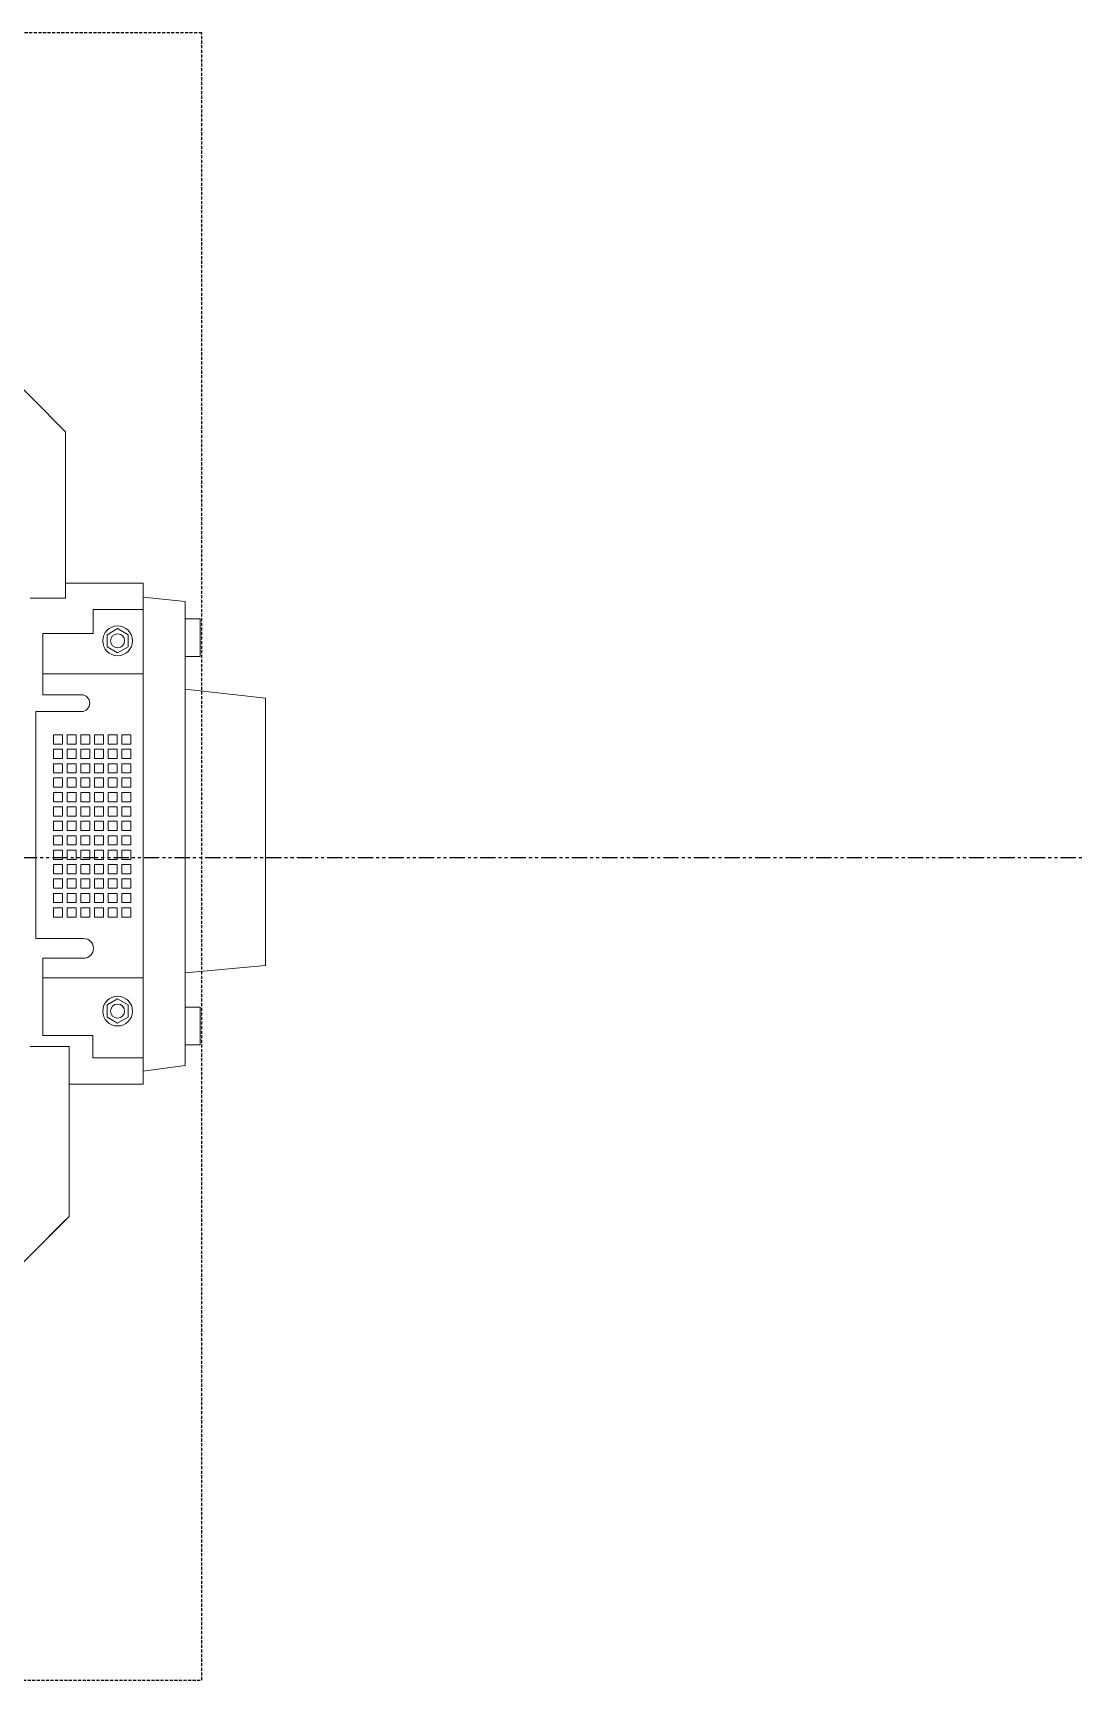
# Model space of a CAD drawing. Header units: inches. Extents: x 0 to 235202, y 0 to 361577.
# Drawn here: x 138344 to 139195, y 308002 to 309350 of the extents above; entities that cross this region are included whole.
import ezdxf

# ---------------------------------------------------------------- set-up
doc = ezdxf.new("R2010")
doc.units = ezdxf.units.IN
doc.header["$MEASUREMENT"] = 0
doc.linetypes.add('HIDDEN', pattern=[0.375, 0.25, -0.125])
doc.linetypes.add('PHANTOM2', pattern=[1.25, 0.625, -0.125, 0.125, -0.125, 0.125, -0.125])
doc.layers.add('DIM', color=251, linetype='Continuous', lineweight=0)

msp = doc.modelspace()

# ---------------------------------------------------------------- linework, layer by layer
at = {"color": 8, "linetype": 'PHANTOM2', "ltscale": 20}
msp.add_line((151422.4, 308674.6), (124969, 308674.6), dxfattribs=at)
at = {"layer": 'DIM', "color": 8, "linetype": 'HIDDEN', "lineweight": 25, "ltscale": 10}
for p, q in [((138482.2, 309349.5), (135482.2, 309349.5)), ((138482.2, 308002), (138482.2, 309349.5)), ((135482.2, 308002), (138482.2, 308002))]:
    msp.add_line(p, q, dxfattribs=at)
at = {"layer": 'DIM', "color": 8, "linetype": 'Continuous'}
for p, q in [((138370.7, 309023.2), (138279.6, 309114.4)), ((138370.7, 309023.2), (138370.7, 308887.2)), ((138434.1, 308899.4), (138370.7, 308899.4)), ((138434.1, 308876.3), (138434.1, 308899.4)), ((138370.7, 308887.2), (138341.6, 308887.2)), ((138393.4, 308858.1), (138393.4, 308877.8)), ((138393.4, 308877.8), (138434.1, 308877.8)), ((138468.6, 308884.4), (138434.1, 308887.9)), ((138434.1, 308877.8), (138434.1, 308876.3)), ((138434.1, 308876.3), (138434.1, 308511)), ((138468.6, 308812.8), (138468.6, 308884.4)), ((138404.7, 308857.2), (138413.3, 308862.2)), ((138413.3, 308862.2), (138421.9, 308857.2)), ((138468.6, 308870.2), (138480.9, 308870.2)), ((138468.6, 308839.4), (138468.6, 308870.2)), ((138480.9, 308870.2), (138480.9, 308839.4)), ((138352, 308808.1), (138352, 308858.1)), ((138352, 308858.1), (138393.4, 308858.1)), ((138404.7, 308847.3), (138404.7, 308857.2)), ((138421.9, 308857.2), (138421.9, 308847.3)), ((138413.3, 308842.3), (138404.7, 308847.3)), ((138421.9, 308847.3), (138413.3, 308842.3)), ((138480.9, 308839.4), (138468.6, 308839.4)), ((138352, 308825.2), (138434.1, 308825.2)), ((138383.6, 308808.1), (138352, 308808.1)), ((138468.6, 308812.8), (138468.6, 308578.1)), ((138534.2, 308805.3), (138468.6, 308812.8)), ((138346.4, 308608.7), (138346.4, 308794.3)), ((138346.4, 308794.3), (138383.6, 308794.3)), ((138534.2, 308586.5), (138534.2, 308805.3)), ((138360.9, 308767.7), (138360.9, 308775.3)), ((138360.9, 308775.3), (138368.3, 308775.3)), ((138368.3, 308767.7), (138360.9, 308767.7)), ((138368.3, 308775.3), (138368.3, 308767.7)), ((138372.1, 308767.7), (138372.1, 308775.3)), ((138372.1, 308775.3), (138379.4, 308775.3)), ((138379.4, 308767.7), (138372.1, 308767.7)), ((138379.4, 308775.3), (138379.4, 308767.7)), ((138383.2, 308767.7), (138383.2, 308775.3)), ((138383.2, 308775.3), (138390.6, 308775.3)), ((138390.6, 308767.7), (138383.2, 308767.7)), ((138390.6, 308775.3), (138390.6, 308767.7)), ((138394.4, 308767.7), (138394.4, 308775.3)), ((138394.4, 308775.3), (138401.7, 308775.3)), ((138401.7, 308767.7), (138394.4, 308767.7)), ((138401.7, 308775.3), (138401.7, 308767.7)), ((138405.5, 308767.7), (138405.5, 308775.3)), ((138405.5, 308775.3), (138412.9, 308775.3)), ((138412.9, 308767.7), (138405.5, 308767.7)), ((138412.9, 308775.3), (138412.9, 308767.7)), ((138416.7, 308767.7), (138416.7, 308775.3)), ((138416.7, 308775.3), (138424, 308775.3)), ((138424, 308767.7), (138416.7, 308767.7)), ((138424, 308775.3), (138424, 308767.7)), ((138360.9, 308755.9), (138360.9, 308763.5)), ((138360.9, 308763.5), (138368.3, 308763.5)), ((138368.3, 308755.9), (138360.9, 308755.9)), ((138368.3, 308763.5), (138368.3, 308755.9)), ((138372.1, 308755.9), (138372.1, 308763.5)), ((138372.1, 308763.5), (138379.4, 308763.5)), ((138379.4, 308755.9), (138372.1, 308755.9)), ((138379.4, 308763.5), (138379.4, 308755.9)), ((138383.2, 308755.9), (138383.2, 308763.5)), ((138383.2, 308763.5), (138390.6, 308763.5)), ((138390.6, 308755.9), (138383.2, 308755.9)), ((138390.6, 308763.5), (138390.6, 308755.9)), ((138394.4, 308755.9), (138394.4, 308763.5)), ((138394.4, 308763.5), (138401.7, 308763.5)), ((138401.7, 308755.9), (138394.4, 308755.9)), ((138401.7, 308763.5), (138401.7, 308755.9)), ((138405.5, 308755.9), (138405.5, 308763.5)), ((138405.5, 308763.5), (138412.9, 308763.5)), ((138412.9, 308755.9), (138405.5, 308755.9)), ((138412.9, 308763.5), (138412.9, 308755.9)), ((138416.7, 308755.9), (138416.7, 308763.5)), ((138416.7, 308763.5), (138424, 308763.5)), ((138424, 308755.9), (138416.7, 308755.9)), ((138424, 308763.5), (138424, 308755.9)), ((138360.9, 308744.1), (138360.9, 308751.7)), ((138360.9, 308751.7), (138368.3, 308751.7)), ((138368.3, 308744.1), (138360.9, 308744.1)), ((138360.9, 308732.4), (138360.9, 308740)), ((138360.9, 308740), (138368.3, 308740)), ((138368.3, 308751.7), (138368.3, 308744.1)), ((138368.3, 308740), (138368.3, 308732.4)), ((138372.1, 308744.1), (138372.1, 308751.7)), ((138372.1, 308751.7), (138379.4, 308751.7)), ((138379.4, 308744.1), (138372.1, 308744.1)), ((138372.1, 308732.4), (138372.1, 308740)), ((138372.1, 308740), (138379.4, 308740)), ((138379.4, 308751.7), (138379.4, 308744.1)), ((138379.4, 308740), (138379.4, 308732.4)), ((138383.2, 308744.1), (138383.2, 308751.7)), ((138383.2, 308751.7), (138390.6, 308751.7)), ((138390.6, 308744.1), (138383.2, 308744.1)), ((138383.2, 308732.4), (138383.2, 308740)), ((138383.2, 308740), (138390.6, 308740)), ((138390.6, 308751.7), (138390.6, 308744.1)), ((138390.6, 308740), (138390.6, 308732.4)), ((138394.4, 308744.1), (138394.4, 308751.7)), ((138394.4, 308751.7), (138401.7, 308751.7)), ((138401.7, 308744.1), (138394.4, 308744.1)), ((138394.4, 308732.4), (138394.4, 308740)), ((138394.4, 308740), (138401.7, 308740)), ((138401.7, 308751.7), (138401.7, 308744.1)), ((138401.7, 308740), (138401.7, 308732.4)), ((138405.5, 308744.1), (138405.5, 308751.7)), ((138405.5, 308751.7), (138412.9, 308751.7)), ((138412.9, 308744.1), (138405.5, 308744.1)), ((138405.5, 308732.4), (138405.5, 308740)), ((138405.5, 308740), (138412.9, 308740)), ((138412.9, 308751.7), (138412.9, 308744.1)), ((138412.9, 308740), (138412.9, 308732.4)), ((138416.7, 308744.1), (138416.7, 308751.7)), ((138416.7, 308751.7), (138424, 308751.7)), ((138424, 308744.1), (138416.7, 308744.1)), ((138416.7, 308732.4), (138416.7, 308740)), ((138416.7, 308740), (138424, 308740)), ((138424, 308751.7), (138424, 308744.1)), ((138424, 308740), (138424, 308732.4)), ((138368.3, 308732.4), (138360.9, 308732.4)), ((138360.9, 308720.6), (138360.9, 308728.2)), ((138360.9, 308728.2), (138368.3, 308728.2)), ((138368.3, 308728.2), (138368.3, 308720.6)), ((138379.4, 308732.4), (138372.1, 308732.4)), ((138372.1, 308720.6), (138372.1, 308728.2)), ((138372.1, 308728.2), (138379.4, 308728.2)), ((138379.4, 308728.2), (138379.4, 308720.6)), ((138390.6, 308732.4), (138383.2, 308732.4)), ((138383.2, 308720.6), (138383.2, 308728.2)), ((138383.2, 308728.2), (138390.6, 308728.2)), ((138390.6, 308728.2), (138390.6, 308720.6)), ((138401.7, 308732.4), (138394.4, 308732.4)), ((138394.4, 308720.6), (138394.4, 308728.2)), ((138394.4, 308728.2), (138401.7, 308728.2)), ((138401.7, 308728.2), (138401.7, 308720.6)), ((138412.9, 308732.4), (138405.5, 308732.4)), ((138405.5, 308720.6), (138405.5, 308728.2)), ((138405.5, 308728.2), (138412.9, 308728.2)), ((138412.9, 308728.2), (138412.9, 308720.6)), ((138424, 308732.4), (138416.7, 308732.4)), ((138416.7, 308720.6), (138416.7, 308728.2)), ((138416.7, 308728.2), (138424, 308728.2)), ((138424, 308728.2), (138424, 308720.6)), ((138368.3, 308720.6), (138360.9, 308720.6)), ((138360.9, 308708.8), (138360.9, 308716.4)), ((138360.9, 308716.4), (138368.3, 308716.4)), ((138368.3, 308716.4), (138368.3, 308708.8)), ((138379.4, 308720.6), (138372.1, 308720.6)), ((138372.1, 308708.8), (138372.1, 308716.4)), ((138372.1, 308716.4), (138379.4, 308716.4)), ((138379.4, 308716.4), (138379.4, 308708.8)), ((138390.6, 308720.6), (138383.2, 308720.6)), ((138383.2, 308708.8), (138383.2, 308716.4)), ((138383.2, 308716.4), (138390.6, 308716.4)), ((138390.6, 308716.4), (138390.6, 308708.8)), ((138401.7, 308720.6), (138394.4, 308720.6)), ((138394.4, 308708.8), (138394.4, 308716.4)), ((138394.4, 308716.4), (138401.7, 308716.4)), ((138401.7, 308716.4), (138401.7, 308708.8)), ((138412.9, 308720.6), (138405.5, 308720.6)), ((138405.5, 308708.8), (138405.5, 308716.4)), ((138405.5, 308716.4), (138412.9, 308716.4)), ((138412.9, 308716.4), (138412.9, 308708.8)), ((138424, 308720.6), (138416.7, 308720.6)), ((138416.7, 308708.8), (138416.7, 308716.4)), ((138416.7, 308716.4), (138424, 308716.4)), ((138424, 308716.4), (138424, 308708.8)), ((138368.3, 308708.8), (138360.9, 308708.8)), ((138368.3, 308704.6), (138360.9, 308704.6)), ((138360.9, 308704.6), (138360.9, 308697)), ((138368.3, 308697), (138368.3, 308704.6)), ((138379.4, 308708.8), (138372.1, 308708.8)), ((138379.4, 308704.6), (138372.1, 308704.6)), ((138372.1, 308704.6), (138372.1, 308697)), ((138379.4, 308697), (138379.4, 308704.6)), ((138390.6, 308708.8), (138383.2, 308708.8)), ((138390.6, 308704.6), (138383.2, 308704.6)), ((138383.2, 308704.6), (138383.2, 308697)), ((138390.6, 308697), (138390.6, 308704.6)), ((138401.7, 308708.8), (138394.4, 308708.8)), ((138401.7, 308704.6), (138394.4, 308704.6)), ((138394.4, 308704.6), (138394.4, 308697)), ((138401.7, 308697), (138401.7, 308704.6)), ((138412.9, 308708.8), (138405.5, 308708.8)), ((138412.9, 308704.6), (138405.5, 308704.6)), ((138405.5, 308704.6), (138405.5, 308697)), ((138412.9, 308697), (138412.9, 308704.6)), ((138424, 308708.8), (138416.7, 308708.8)), ((138424, 308704.6), (138416.7, 308704.6)), ((138416.7, 308704.6), (138416.7, 308697)), ((138424, 308697), (138424, 308704.6)), ((138360.9, 308697), (138368.3, 308697)), ((138368.3, 308692.8), (138360.9, 308692.8)), ((138360.9, 308692.8), (138360.9, 308685.2)), ((138368.3, 308685.2), (138368.3, 308692.8)), ((138372.1, 308697), (138379.4, 308697)), ((138379.4, 308692.8), (138372.1, 308692.8)), ((138372.1, 308692.8), (138372.1, 308685.2)), ((138379.4, 308685.2), (138379.4, 308692.8)), ((138383.2, 308697), (138390.6, 308697)), ((138390.6, 308692.8), (138383.2, 308692.8)), ((138383.2, 308692.8), (138383.2, 308685.2)), ((138390.6, 308685.2), (138390.6, 308692.8)), ((138394.4, 308697), (138401.7, 308697)), ((138401.7, 308692.8), (138394.4, 308692.8)), ((138394.4, 308692.8), (138394.4, 308685.2)), ((138401.7, 308685.2), (138401.7, 308692.8)), ((138405.5, 308697), (138412.9, 308697)), ((138412.9, 308692.8), (138405.5, 308692.8)), ((138405.5, 308692.8), (138405.5, 308685.2)), ((138412.9, 308685.2), (138412.9, 308692.8)), ((138416.7, 308697), (138424, 308697)), ((138424, 308692.8), (138416.7, 308692.8)), ((138416.7, 308692.8), (138416.7, 308685.2)), ((138424, 308685.2), (138424, 308692.8)), ((138360.9, 308685.2), (138368.3, 308685.2)), ((138368.3, 308681), (138360.9, 308681)), ((138360.9, 308681), (138360.9, 308673.4)), ((138360.9, 308673.4), (138368.3, 308673.4)), ((138368.3, 308673.4), (138368.3, 308681)), ((138372.1, 308685.2), (138379.4, 308685.2)), ((138379.4, 308681), (138372.1, 308681)), ((138372.1, 308681), (138372.1, 308673.4)), ((138372.1, 308673.4), (138379.4, 308673.4)), ((138379.4, 308673.4), (138379.4, 308681)), ((138383.2, 308685.2), (138390.6, 308685.2)), ((138390.6, 308681), (138383.2, 308681)), ((138383.2, 308681), (138383.2, 308673.4)), ((138383.2, 308673.4), (138390.6, 308673.4)), ((138390.6, 308673.4), (138390.6, 308681)), ((138394.4, 308685.2), (138401.7, 308685.2)), ((138401.7, 308681), (138394.4, 308681)), ((138394.4, 308681), (138394.4, 308673.4)), ((138394.4, 308673.4), (138401.7, 308673.4)), ((138401.7, 308673.4), (138401.7, 308681)), ((138405.5, 308685.2), (138412.9, 308685.2)), ((138412.9, 308681), (138405.5, 308681)), ((138405.5, 308681), (138405.5, 308673.4)), ((138405.5, 308673.4), (138412.9, 308673.4)), ((138412.9, 308673.4), (138412.9, 308681)), ((138416.7, 308685.2), (138424, 308685.2)), ((138424, 308681), (138416.7, 308681)), ((138416.7, 308681), (138416.7, 308673.4)), ((138416.7, 308673.4), (138424, 308673.4)), ((138424, 308673.4), (138424, 308681)), ((138368.3, 308669.2), (138360.9, 308669.2)), ((138360.9, 308669.2), (138360.9, 308661.6)), ((138360.9, 308661.6), (138368.3, 308661.6)), ((138368.3, 308661.6), (138368.3, 308669.2)), ((138379.4, 308669.2), (138372.1, 308669.2)), ((138372.1, 308669.2), (138372.1, 308661.6)), ((138372.1, 308661.6), (138379.4, 308661.6)), ((138379.4, 308661.6), (138379.4, 308669.2)), ((138390.6, 308669.2), (138383.2, 308669.2)), ((138383.2, 308669.2), (138383.2, 308661.6)), ((138383.2, 308661.6), (138390.6, 308661.6)), ((138390.6, 308661.6), (138390.6, 308669.2)), ((138401.7, 308669.2), (138394.4, 308669.2)), ((138394.4, 308669.2), (138394.4, 308661.6)), ((138394.4, 308661.6), (138401.7, 308661.6)), ((138401.7, 308661.6), (138401.7, 308669.2)), ((138412.9, 308669.2), (138405.5, 308669.2)), ((138405.5, 308669.2), (138405.5, 308661.6)), ((138405.5, 308661.6), (138412.9, 308661.6)), ((138412.9, 308661.6), (138412.9, 308669.2)), ((138424, 308669.2), (138416.7, 308669.2)), ((138416.7, 308669.2), (138416.7, 308661.6)), ((138416.7, 308661.6), (138424, 308661.6)), ((138424, 308661.6), (138424, 308669.2)), ((138368.3, 308657.4), (138360.9, 308657.4)), ((138360.9, 308657.4), (138360.9, 308649.8)), ((138360.9, 308649.8), (138368.3, 308649.8)), ((138368.3, 308645.6), (138360.9, 308645.6)), ((138360.9, 308645.6), (138360.9, 308638)), ((138368.3, 308649.8), (138368.3, 308657.4)), ((138368.3, 308638), (138368.3, 308645.6)), ((138379.4, 308657.4), (138372.1, 308657.4)), ((138372.1, 308657.4), (138372.1, 308649.8)), ((138372.1, 308649.8), (138379.4, 308649.8)), ((138379.4, 308645.6), (138372.1, 308645.6)), ((138372.1, 308645.6), (138372.1, 308638)), ((138379.4, 308649.8), (138379.4, 308657.4)), ((138379.4, 308638), (138379.4, 308645.6)), ((138390.6, 308657.4), (138383.2, 308657.4)), ((138383.2, 308657.4), (138383.2, 308649.8)), ((138383.2, 308649.8), (138390.6, 308649.8)), ((138390.6, 308645.6), (138383.2, 308645.6)), ((138383.2, 308645.6), (138383.2, 308638)), ((138390.6, 308649.8), (138390.6, 308657.4)), ((138390.6, 308638), (138390.6, 308645.6)), ((138401.7, 308657.4), (138394.4, 308657.4)), ((138394.4, 308657.4), (138394.4, 308649.8)), ((138394.4, 308649.8), (138401.7, 308649.8)), ((138401.7, 308645.6), (138394.4, 308645.6)), ((138394.4, 308645.6), (138394.4, 308638)), ((138401.7, 308649.8), (138401.7, 308657.4)), ((138401.7, 308638), (138401.7, 308645.6)), ((138412.9, 308657.4), (138405.5, 308657.4)), ((138405.5, 308657.4), (138405.5, 308649.8)), ((138405.5, 308649.8), (138412.9, 308649.8)), ((138412.9, 308645.6), (138405.5, 308645.6)), ((138405.5, 308645.6), (138405.5, 308638)), ((138412.9, 308649.8), (138412.9, 308657.4)), ((138412.9, 308638), (138412.9, 308645.6)), ((138424, 308657.4), (138416.7, 308657.4)), ((138416.7, 308657.4), (138416.7, 308649.8)), ((138416.7, 308649.8), (138424, 308649.8)), ((138424, 308645.6), (138416.7, 308645.6)), ((138416.7, 308645.6), (138416.7, 308638)), ((138424, 308649.8), (138424, 308657.4)), ((138424, 308638), (138424, 308645.6)), ((138360.9, 308638), (138368.3, 308638)), ((138368.3, 308633.8), (138360.9, 308633.8)), ((138360.9, 308633.8), (138360.9, 308626.2)), ((138368.3, 308626.2), (138368.3, 308633.8)), ((138372.1, 308638), (138379.4, 308638)), ((138379.4, 308633.8), (138372.1, 308633.8)), ((138372.1, 308633.8), (138372.1, 308626.2)), ((138379.4, 308626.2), (138379.4, 308633.8)), ((138383.2, 308638), (138390.6, 308638)), ((138390.6, 308633.8), (138383.2, 308633.8)), ((138383.2, 308633.8), (138383.2, 308626.2)), ((138390.6, 308626.2), (138390.6, 308633.8)), ((138394.4, 308638), (138401.7, 308638)), ((138401.7, 308633.8), (138394.4, 308633.8)), ((138394.4, 308633.8), (138394.4, 308626.2)), ((138401.7, 308626.2), (138401.7, 308633.8)), ((138405.5, 308638), (138412.9, 308638)), ((138412.9, 308633.8), (138405.5, 308633.8)), ((138405.5, 308633.8), (138405.5, 308626.2)), ((138412.9, 308626.2), (138412.9, 308633.8)), ((138416.7, 308638), (138424, 308638)), ((138424, 308633.8), (138416.7, 308633.8)), ((138416.7, 308633.8), (138416.7, 308626.2)), ((138424, 308626.2), (138424, 308633.8)), ((138360.9, 308626.2), (138368.3, 308626.2)), ((138372.1, 308626.2), (138379.4, 308626.2)), ((138383.2, 308626.2), (138390.6, 308626.2)), ((138394.4, 308626.2), (138401.7, 308626.2)), ((138405.5, 308626.2), (138412.9, 308626.2)), ((138416.7, 308626.2), (138424, 308626.2)), ((138385.5, 308608.7), (138346.4, 308608.7)), ((138352, 308529.3), (138352, 308592.6)), ((138352, 308592.6), (138385.5, 308592.6)), ((138468.6, 308580.6), (138534.2, 308586.5)), ((138468.6, 308504.7), (138468.6, 308580.6)), ((138352, 308576.4), (138434.1, 308576.4)), ((138413.3, 308559.3), (138404.7, 308554.3)), ((138404.7, 308554.3), (138404.7, 308544.4)), ((138421.9, 308554.3), (138413.3, 308559.3)), ((138421.9, 308544.4), (138421.9, 308554.3)), ((138480.9, 308552.4), (138468.6, 308552.4)), ((138468.6, 308552.4), (138468.6, 308521.7)), ((138480.9, 308521.7), (138480.9, 308552.4)), ((138404.7, 308544.4), (138413.3, 308539.4)), ((138413.3, 308539.4), (138421.9, 308544.4)), ((138393.1, 308529.3), (138352, 308529.3)), ((138393.1, 308511), (138393.1, 308529.3)), ((138341.6, 308520.2), (138373.6, 308520.2)), ((138373.6, 308520.2), (138373.6, 308381.3)), ((138434.1, 308511), (138393.1, 308511)), ((138434.1, 308511), (138434.1, 308489.5)), ((138468.6, 308521.7), (138480.9, 308521.7)), ((138434.1, 308500.2), (138468.6, 308504.7)), ((138434.1, 308489.5), (138373.6, 308489.5)), ((138373.6, 308381.3), (138279.6, 308287.2)), ((138370.7, 308378.4), (138279.6, 308287.2))]:
    msp.add_line(p, q, dxfattribs=at)
for centre, radius in [((138413.3, 308852.2), 12.2), ((138413.3, 308852.2), 5.74), ((138413.3, 308549.3), 12.2), ((138413.3, 308549.3), 5.74)]:
    msp.add_circle(centre, radius, dxfattribs=at)
for centre, radius in [((138383.6, 308801.2), 6.9), ((138385.5, 308600.6), 8.06)]:
    msp.add_arc(centre, radius, 270, 90, dxfattribs=at)

doc.saveas('drawing.dxf')
